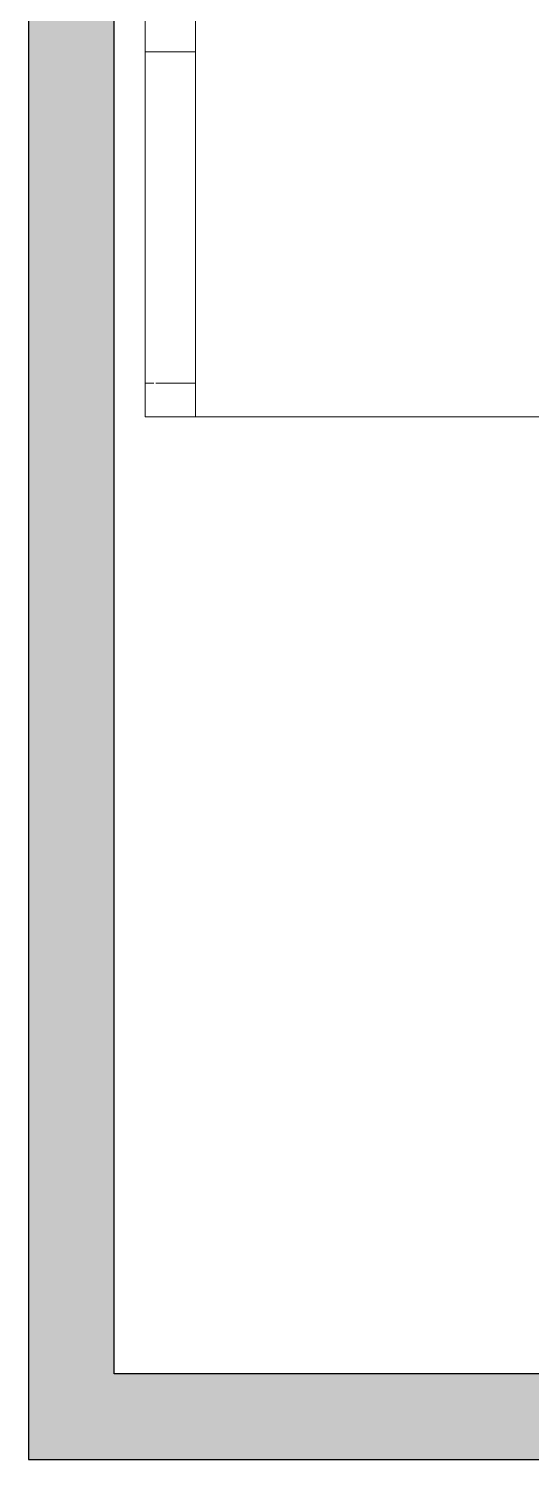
# Model space of a CAD drawing. Header units: millimetres. Extents: x 79795 to 317870, y -36033 to 97293.
# Drawn here: x 162751 to 163351, y 15107 to 16812 of the extents above; entities that cross this region are included whole.
import ezdxf

# ---------------------------------------------------------------- set-up
doc = ezdxf.new("R2010")
doc.units = ezdxf.units.MM
doc.header["$MEASUREMENT"] = 0
for name, color, linetype, lineweight in [('CSM-STL-XX-ZZ-M3-A-XXXX-00001_detached _19_04_21__rvt-1-Level 4$0$A-WALL-PATT', 7, 'CONTINUOUS', 9), ('CSM-STL-XX-ZZ-M3-A-XXXX-00001_detached _19_04_21__rvt-1-Level 4$0$I-WALL', 7, 'CONTINUOUS', 9), ('I-FURN', 8, 'CONTINUOUS', 9)]:
    doc.layers.add(name, color=color, linetype=linetype, lineweight=lineweight)

msp = doc.modelspace()

# ---------------------------------------------------------------- hatches: boundary and pattern name
at = {"layer": 'CSM-STL-XX-ZZ-M3-A-XXXX-00001_detached _19_04_21__rvt-1-Level 4$0$A-WALL-PATT'}
h = msp.add_hatch(color=256, dxfattribs=at)
h.paths.add_polyline_path([(162852.8, 15209.3), (162852.8, 19329.8), (162750.8, 19329.8), (162750.8, 15209.3), (162773, 15209.3)], flags=0)
h.paths.add_polyline_path([(162852.8, 20339.8), (162852.8, 23260.3), (162750.8, 23260.3), (162750.8, 20339.8), (162773, 20339.8)], flags=0)
msp.add_hatch(color=256, dxfattribs=at).paths.add_polyline_path([(164678.8, 15107.3), (164678.8, 15209.3), (162750.8, 15209.3), (162750.8, 15107.3), (163968.9, 15107.3)], flags=0)

# ---------------------------------------------------------------- linework, layer by layer
at = {"layer": 'CSM-STL-XX-ZZ-M3-A-XXXX-00001_detached _19_04_21__rvt-1-Level 4$0$I-WALL', "lineweight": 30}
for p, q in [((162750.8, 19329.8), (162750.8, 15209.3)), ((162852.8, 15209.3), (162852.8, 19329.8)), ((162750.8, 15209.3), (162750.8, 15107.3)), ((164678.8, 15209.3), (162852.8, 15209.3)), ((162750.8, 15107.3), (164678.8, 15107.3))]:
    msp.add_line(p, q, dxfattribs=at)
at = {"layer": 'I-FURN'}
for p, q in [((162889.8, 17909.4), (162889.8, 16389.4)), ((162949.8, 16389.4), (162949.8, 17909.4)), ((162889.8, 17149.4), (162889.8, 16349.4)), ((162889.8, 16349.4), (162889.8, 17149.4)), ((162889.8, 16784.4), (162889.8, 16914.4)), ((162949.8, 16914.4), (162949.8, 16784.4)), ((162889.8, 16349.4), (162889.8, 16784.4)), ((162949.8, 16784.4), (162889.8, 16784.4)), ((162949.8, 16784.4), (162889.8, 16784.4)), ((162949.8, 16784.4), (162949.8, 16349.4)), ((162889.8, 16389.4), (162889.8, 16349.4)), ((162900.4, 16389.4), (162889.8, 16389.4)), ((162900.4, 16389.4), (162889.8, 16389.4)), ((162949.8, 16389.4), (162902.7, 16389.4)), ((162949.8, 16389.4), (162902.7, 16389.4)), ((162949.8, 16349.4), (162949.8, 16389.4)), ((162889.8, 16349.4), (164489.8, 16349.4)), ((164489.8, 16349.4), (162889.8, 16349.4)), ((162889.8, 16349.4), (162949.8, 16349.4)), ((162949.8, 16349.4), (162889.8, 16349.4))]:
    msp.add_line(p, q, dxfattribs=at)

doc.saveas('drawing.dxf')
